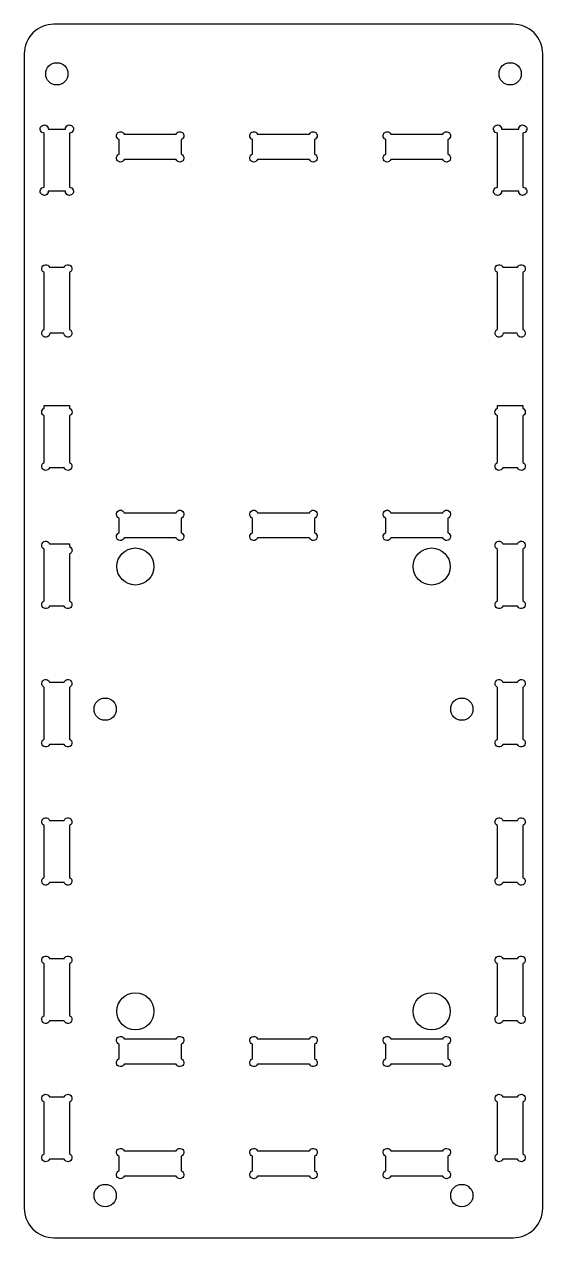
# Model space of a CAD drawing. Header units: millimetres. Extents: x -35 to 35, y -82 to 82.
import ezdxf

# ---------------------------------------------------------------- set-up
doc = ezdxf.new("R2010")
doc.units = ezdxf.units.MM
doc.layers.get('0').update_dxf_attribs({"linetype": 'CONTINUOUS'})

msp = doc.modelspace()

# ---------------------------------------------------------------- linework, layer by layer
for points in [[(-35, 77.84), (-35, -77.84, 0.414214), (-31, -81.84), (31, -81.84, 0.414214), (35, -77.84), (35, 77.84, 0.414214), (31, 81.84), (-31, 81.84, 0.414214)], [(-31.75, 67.71), (-29.45, 67.71, -2.414214), (-28.9, 67.16), (-28.9, 59.86, -2.414214), (-29.45, 59.31), (-31.75, 59.31, -2.414214), (-32.3, 59.86), (-32.3, 67.16, -2.414214)], [(-21.49, 67), (-14.51, 67, -1.530384), (-13.8, 66.28), (-13.8, 64.31, -1.530384), (-14.51, 63.6), (-21.49, 63.6, -1.530384), (-22.2, 64.31), (-22.2, 66.28, -1.530384)], [(3.49, 63.6), (-3.49, 63.6, -1.530384), (-4.2, 64.31), (-4.2, 66.28, -1.530384), (-3.49, 67), (3.49, 67, -1.530384), (4.2, 66.28), (4.2, 64.31, -1.530384)], [(21.49, 63.6), (14.51, 63.6, -1.530384), (13.8, 64.31), (13.8, 66.28, -1.530384), (14.51, 67), (21.49, 67, -1.530384), (22.2, 66.28), (22.2, 64.31, -1.530384)], [(29.45, 67.71), (31.75, 67.71, -2.414214), (32.3, 67.16), (32.3, 59.86, -2.414214), (31.75, 59.31), (29.45, 59.31, -2.414214), (28.9, 59.86), (28.9, 67.16, -2.414214)], [(-32.3, 40.68), (-32.3, 48.35, -1.530384), (-31.59, 49.06), (-29.61, 49.06, -1.530384), (-28.9, 48.35), (-28.9, 40.68, -1.89419), (-29.65, 40.17), (-31.55, 40.17, -1.89419)], [(28.9, 40.68), (28.9, 48.35, -1.530384), (29.61, 49.06), (31.59, 49.06, -1.530384), (32.3, 48.35), (32.3, 40.68, -1.89419), (31.55, 40.17), (29.65, 40.17, -1.89419)], [(-28.9, 29.01), (-28.9, 22.72, -1.530384), (-29.61, 22.01), (-31.59, 22.01, -1.530384), (-32.3, 22.72), (-32.3, 29.01, -0.68313), (-32.3, 30.03), (-32.3, 30.41), (-28.9, 30.41), (-28.9, 30.03, -0.68313)], [(28.9, 22.72), (28.9, 29.01, -0.68313), (28.9, 30.03), (28.9, 30.41), (32.3, 30.41), (32.3, 30.03, -0.68313), (32.3, 29.01), (32.3, 22.72, -1.530384), (31.59, 22.01), (29.61, 22.01, -1.530384)], [(-13.8, 15.23), (-13.8, 13.26, -1.530384), (-14.51, 12.55), (-21.49, 12.55, -1.530384), (-22.2, 13.26), (-22.2, 15.23, -1.530384), (-21.49, 15.95), (-14.51, 15.95, -1.530384)], [(-3.49, 15.95), (3.49, 15.95, -1.530384), (4.2, 15.23), (4.2, 13.26, -1.530384), (3.49, 12.55), (-3.49, 12.55, -1.530384), (-4.2, 13.26), (-4.2, 15.23, -1.530384)], [(21.49, 12.55), (14.51, 12.55, -1.530384), (13.8, 13.26), (13.8, 15.23, -1.530384), (14.51, 15.95), (21.49, 15.95, -1.530384), (22.2, 15.23), (22.2, 13.26, -1.530384)], [(-29.61, 3.36), (-31.59, 3.36, -1.530384), (-32.3, 4.07), (-32.3, 11.05, -1.530384), (-31.59, 11.76), (-28.9, 11.76), (-28.9, 11.38, -0.68313), (-28.9, 10.36), (-28.9, 4.07, -1.530384)], [(29.61, 11.76), (31.59, 11.76, -1.530384), (32.3, 11.05), (32.3, 4.07, -1.530384), (31.59, 3.36), (29.61, 3.36, -1.530384), (28.9, 4.07), (28.9, 11.05, -1.530384)], [(-29.61, -15.29), (-31.59, -15.29, -1.530384), (-32.3, -14.58), (-32.3, -7.6, -1.530384), (-31.59, -6.89), (-29.61, -6.89, -1.530384), (-28.9, -7.6), (-28.9, -14.58, -1.530384)], [(28.9, -14.58), (28.9, -7.6, -1.530384), (29.61, -6.89), (31.59, -6.89, -1.530384), (32.3, -7.6), (32.3, -14.58, -1.530384), (31.59, -15.29), (29.61, -15.29, -1.530384)], [(-29.61, -33.94), (-31.59, -33.94, -1.530384), (-32.3, -33.23), (-32.3, -26.25, -1.530384), (-31.59, -25.54), (-29.61, -25.54, -1.530384), (-28.9, -26.25), (-28.9, -33.23, -1.530384)], [(28.9, -33.23), (28.9, -26.25, -1.530384), (29.61, -25.54), (31.59, -25.54, -1.530384), (32.3, -26.25), (32.3, -33.23, -1.530384), (31.59, -33.94), (29.61, -33.94, -1.530384)], [(-29.61, -52.59), (-31.59, -52.59, -1.530384), (-32.3, -51.88), (-32.3, -44.9, -1.530384), (-31.59, -44.19), (-29.61, -44.19, -1.530384), (-28.9, -44.9), (-28.9, -51.88, -1.530384)], [(29.61, -44.19), (31.59, -44.19, -1.530384), (32.3, -44.9), (32.3, -51.88, -1.530384), (31.59, -52.59), (29.61, -52.59, -1.530384), (28.9, -51.88), (28.9, -44.9, -1.530384)], [(-21.49, -55.02), (-14.51, -55.02, -1.530384), (-13.8, -55.73), (-13.8, -57.71, -1.530384), (-14.51, -58.42), (-21.49, -58.42, -1.530384), (-22.2, -57.71), (-22.2, -55.73, -1.530384)], [(4.2, -55.73), (4.2, -57.71, -1.530384), (3.49, -58.42), (-3.49, -58.42, -1.530384), (-4.2, -57.71), (-4.2, -55.73, -1.530384), (-3.49, -55.02), (3.49, -55.02, -1.530384)], [(21.49, -58.42), (14.51, -58.42, -1.530384), (13.8, -57.71), (13.8, -55.73, -1.530384), (14.51, -55.02), (21.49, -55.02, -1.530384), (22.2, -55.73), (22.2, -57.71, -1.530384)], [(-32.3, -70.53), (-32.3, -63.55, -1.530384), (-31.59, -62.84), (-29.61, -62.84, -1.530384), (-28.9, -63.55), (-28.9, -70.53, -1.530384), (-29.61, -71.24), (-31.59, -71.24, -1.530384)], [(31.59, -71.24), (29.61, -71.24, -1.530384), (28.9, -70.53), (28.9, -63.55, -1.530384), (29.61, -62.84), (31.59, -62.84, -1.530384), (32.3, -63.55), (32.3, -70.53, -1.530384)], [(-21.49, -70.13), (-14.51, -70.13, -1.530384), (-13.8, -70.84), (-13.8, -72.82, -1.530384), (-14.51, -73.53), (-21.49, -73.53, -1.530384), (-22.2, -72.82), (-22.2, -70.84, -1.530384)], [(-3.49, -70.13), (3.49, -70.13, -1.530384), (4.2, -70.84), (4.2, -72.82, -1.530384), (3.49, -73.53), (-3.49, -73.53, -1.530384), (-4.2, -72.82), (-4.2, -70.84, -1.530384)], [(14.51, -70.13), (21.49, -70.13, -1.530384), (22.2, -70.84), (22.2, -72.82, -1.530384), (21.49, -73.53), (14.51, -73.53, -1.530384), (13.8, -72.82), (13.8, -70.84, -1.530384)]]:
    msp.add_lwpolyline(points, format="xyb", close=True)
for centre, radius in [((-30.6, 75.16), 1.5), ((30.6, 75.16), 1.5), ((-20, 8.7), 2.5), ((20, 8.7), 2.5), ((-24.07, -10.54), 1.5), ((24.07, -10.54), 1.5), ((-20, -51.3), 2.5), ((20, -51.3), 2.5), ((-24.07, -76.15), 1.5), ((24.07, -76.15), 1.5)]:
    msp.add_circle(centre, radius)

doc.saveas('drawing.dxf')
